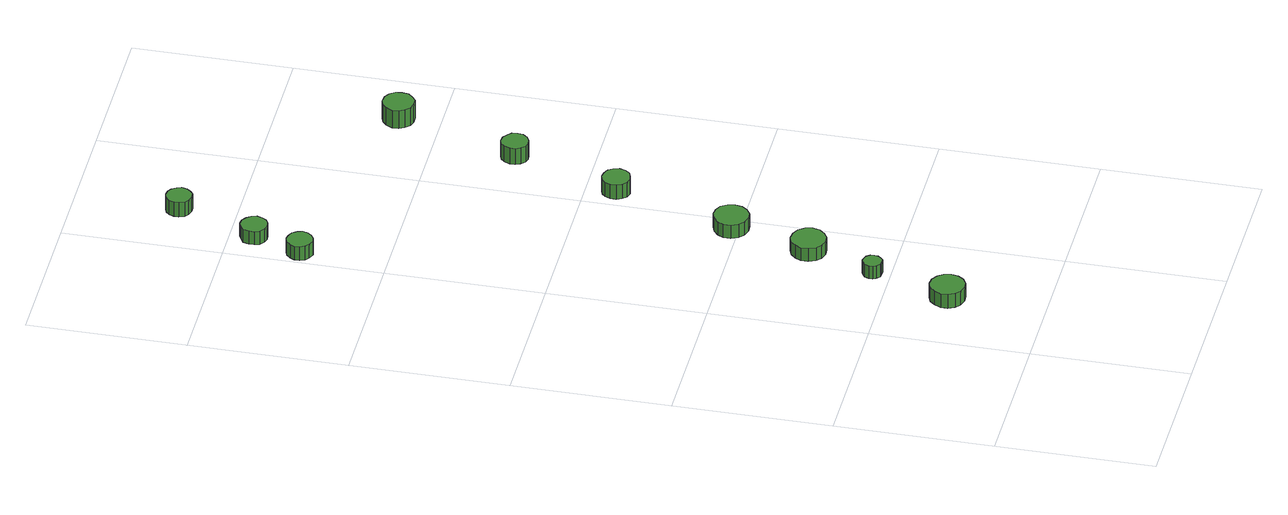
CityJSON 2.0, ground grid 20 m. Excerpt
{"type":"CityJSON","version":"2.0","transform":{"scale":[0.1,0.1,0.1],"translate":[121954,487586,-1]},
"CityObjects":{
"tree1":{"type":"SolitaryVegetationObject","attributes":{"function":"something"}},
"tree2":{"type":"SolitaryVegetationObject","attributes":{"function":"something"},"geometry":[{"type":"MultiSurface","lod":"1","boundaries":[[[0,1,2,3,4,5,6,7,8,9,10,11,12,13,14]],[[15,16,17,18,19,20,21,22,23,24,25,26,27,28,29]],[[0,29,28,1]],[[1,28,27,2]],[[2,27,26,3]],[[3,26,25,4]],[[4,25,24,5]],[[5,24,23,6]],[[6,23,22,7]],[[7,22,21,8]],[[8,21,20,9]],[[9,20,19,10]],[[10,19,18,11]],[[11,18,17,12]],[[12,17,16,13]],[[13,16,15,14]],[[14,15,29,0]]]}]},
"tree3":{"type":"SolitaryVegetationObject","attributes":{"function":"something"},"geometry":[{"type":"MultiSurface","lod":"1","boundaries":[[[30,31,32,33,34,35,36,37,38,39,40,41,42,43,44]],[[45,46,47,48,49,50,51,52,53,54,55,56,57,58,59]],[[30,59,58,31]],[[31,58,57,32]],[[32,57,56,33]],[[33,56,55,34]],[[34,55,54,35]],[[35,54,53,36]],[[36,53,52,37]],[[37,52,51,38]],[[38,51,50,39]],[[39,50,49,40]],[[40,49,48,41]],[[41,48,47,42]],[[42,47,46,43]],[[43,46,45,44]],[[44,45,59,30]]]}]},
"tree4":{"type":"SolitaryVegetationObject","attributes":{"function":"something"},"geometry":[{"type":"MultiSurface","lod":"1","boundaries":[[[60,61,62,63,64,65,66,67,68,69,70,71,72,73,74]],[[75,76,77,78,79,80,81,82,83,84,85,86,87,88,89]],[[60,89,88,61]],[[61,88,87,62]],[[62,87,86,63]],[[63,86,85,64]],[[64,85,84,65]],[[65,84,83,66]],[[66,83,82,67]],[[67,82,81,68]],[[68,81,80,69]],[[69,80,79,70]],[[70,79,78,71]],[[71,78,77,72]],[[72,77,76,73]],[[73,76,75,74]],[[74,75,89,60]]]}]},
"tree5":{"type":"SolitaryVegetationObject","attributes":{"function":"something"},"geometry":[{"type":"MultiSurface","lod":"1","boundaries":[[[90,91,92,93,94,95,96,97,98,99,100,101,102,103,104]],[[105,106,107,108,109,110,111,112,113,114,115,116,117,118,119]],[[90,119,118,91]],[[91,118,117,92]],[[92,117,116,93]],[[93,116,115,94]],[[94,115,114,95]],[[95,114,113,96]],[[96,113,112,97]],[[97,112,111,98]],[[98,111,110,99]],[[99,110,109,100]],[[100,109,108,101]],[[101,108,107,102]],[[102,107,106,103]],[[103,106,105,104]],[[104,105,119,90]]]}]},
"tree6":{"type":"SolitaryVegetationObject","attributes":{"function":"something"},"geometry":[{"type":"MultiSurface","lod":"1","boundaries":[[[120,121,122,123,124,125,126,127,128,129,130,131,132,133,134]],[[135,136,137,138,139,140,141,142,143,144,145,146,147,148,149]],[[120,149,148,121]],[[121,148,147,122]],[[122,147,146,123]],[[123,146,145,124]],[[124,145,144,125]],[[125,144,143,126]],[[126,143,142,127]],[[127,142,141,128]],[[128,141,140,129]],[[129,140,139,130]],[[130,139,138,131]],[[131,138,137,132]],[[132,137,136,133]],[[133,136,135,134]],[[134,135,149,120]]]}]},
"tree7":{"type":"SolitaryVegetationObject","attributes":{"function":"something"},"geometry":[{"type":"MultiSurface","lod":"1","boundaries":[[[150,151,152,153,154,155,156,157,158,159,160,161,162,163,164]],[[165,166,167,168,169,170,171,172,173,174,175,176,177,178,179]],[[150,179,178,151]],[[151,178,177,152]],[[152,177,176,153]],[[153,176,175,154]],[[154,175,174,155]],[[155,174,173,156]],[[156,173,172,157]],[[157,172,171,158]],[[158,171,170,159]],[[159,170,169,160]],[[160,169,168,161]],[[161,168,167,162]],[[162,167,166,163]],[[163,166,165,164]],[[164,165,179,150]]]}]},
"tree8":{"type":"SolitaryVegetationObject","attributes":{"function":"something"},"geometry":[{"type":"MultiSurface","lod":"1","boundaries":[[[180,181,182,183,184,185,186,187,188,189,190,191,192,193,194]],[[195,196,197,198,199,200,201,202,203,204,205,206,207,208,209]],[[180,209,208,181]],[[181,208,207,182]],[[182,207,206,183]],[[183,206,205,184]],[[184,205,204,185]],[[185,204,203,186]],[[186,203,202,187]],[[187,202,201,188]],[[188,201,200,189]],[[189,200,199,190]],[[190,199,198,191]],[[191,198,197,192]],[[192,197,196,193]],[[193,196,195,194]],[[194,195,209,180]]]}]},
"tree9":{"type":"SolitaryVegetationObject","attributes":{"function":"something"},"geometry":[{"type":"MultiSurface","lod":"1","boundaries":[[[210,211,212,213,214,215,216,217,218,219,220,221,222,223,224]],[[225,226,227,228,229,230,231,232,233,234,235,236,237,238,239]],[[210,239,238,211]],[[211,238,237,212]],[[212,237,236,213]],[[213,236,235,214]],[[214,235,234,215]],[[215,234,233,216]],[[216,233,232,217]],[[217,232,231,218]],[[218,231,230,219]],[[219,230,229,220]],[[220,229,228,221]],[[221,228,227,222]],[[222,227,226,223]],[[223,226,225,224]],[[224,225,239,210]]]}]},
"tree10":{"type":"SolitaryVegetationObject","attributes":{"function":"something"},"geometry":[{"type":"MultiSurface","lod":"1","boundaries":[[[240,241,242,243,244,245,246,247,248,249,250,251,252,253,254]],[[255,256,257,258,259,260,261,262,263,264,265,266,267,268,269]],[[240,269,268,241]],[[241,268,267,242]],[[242,267,266,243]],[[243,266,265,244]],[[244,265,264,245]],[[245,264,263,246]],[[246,263,262,247]],[[247,262,261,248]],[[248,261,260,249]],[[249,260,259,250]],[[250,259,258,251]],[[251,258,257,252]],[[252,257,256,253]],[[253,256,255,254]],[[254,255,269,240]]]}]},
"tree11":{"type":"SolitaryVegetationObject","attributes":{"function":"something"},"geometry":[{"type":"MultiSurface","lod":"1","boundaries":[[[270,271,272,273,274,275,276,277,278,279,280,281,282,283,284]],[[285,286,287,288,289,290,291,292,293,294,295,296,297,298,299]],[[270,299,298,271]],[[271,298,297,272]],[[272,297,296,273]],[[273,296,295,274]],[[274,295,294,275]],[[275,294,293,276]],[[276,293,292,277]],[[277,292,291,278]],[[278,291,290,279]],[[279,290,289,280]],[[280,289,288,281]],[[281,288,287,282]],[[282,287,286,283]],[[283,286,285,284]],[[284,285,299,270]]]}]}
},
"vertices":[
[117,123,26],[115,132,26],[110,139,26],[102,144,26],[93,145,26],[84,142,26],[78,136,26],[74,127,26],[74,118,26],[78,110,26],[84,104,26],[93,101,26],[102,102,26],[110,107,26],[115,114,26],[115,114,6],[110,107,6],[102,102,6],[93,101,6],[84,104,6],[78,110,6],[74,118,6],[74,127,6],[78,136,6],[84,142,6],[93,145,6],[102,144,6],[110,139,6],[115,132,6],[117,123,6],
[138,223,25],[137,228,25],[134,232,25],[130,234,25],[125,235,25],[120,233,25],[116,230,25],[114,225,25],[114,220,25],[116,216,25],[120,212,25],[125,211,25],[130,211,25],[134,214,25],[137,218,25],[137,218,7],[134,214,7],[130,211,7],[125,211,7],[120,212,7],[116,216,7],[114,220,7],[114,225,7],[116,230,7],[120,233,7],[125,235,7],[130,234,7],[134,232,7],[137,228,7],[138,223,7],
[177,308,26],[175,317,26],[169,325,26],[161,329,26],[152,330,26],[143,327,26],[137,321,26],[133,313,26],[133,304,26],[137,295,26],[143,289,26],[152,286,26],[161,287,26],[169,292,26],[175,299,26],[175,299,7],[169,292,7],[161,287,7],[152,286,7],[143,289,7],[137,295,7],[133,304,7],[133,313,7],[137,321,7],[143,327,7],[152,330,7],[161,329,7],[169,325,7],[175,317,7],[177,308,7],
[37,909,27],[35,915,27],[31,921,27],[25,924,27],[19,925,27],[12,923,27],[7,918,27],[4,912,27],[4,905,27],[7,899,27],[12,895,27],[19,892,27],[25,893,27],[31,897,27],[35,902,27],[35,902,7],[31,897,7],[25,893,7],[19,892,7],[12,895,7],[7,899,7],[4,905,7],[4,912,7],[7,918,7],[12,923,7],[19,925,7],[25,924,7],[31,921,7],[35,915,7],[37,909,7],
[205,410,26],[203,419,26],[198,427,26],[190,431,26],[181,432,26],[172,429,26],[165,423,26],[161,415,26],[161,406,26],[165,397,26],[172,391,26],[181,388,26],[190,389,26],[198,394,26],[203,401,26],[203,401,7],[198,394,7],[190,389,7],[181,388,7],[172,391,7],[165,397,7],[161,406,7],[161,415,7],[165,423,7],[172,429,7],[181,432,7],[190,431,7],[198,427,7],[203,419,7],[205,410,7],
[58,970,26],[56,977,26],[52,982,26],[46,986,26],[39,987,26],[33,984,26],[27,980,26],[25,973,26],[25,966,26],[27,960,26],[33,955,26],[39,953,26],[46,954,26],[52,957,26],[56,963,26],[56,963,7],[52,957,7],[46,954,7],[39,953,7],[33,955,7],[27,960,7],[25,966,7],[25,973,7],[27,980,7],[33,984,7],[39,987,7],[46,986,7],[52,982,7],[56,977,7],[58,970,7],
[247,562,28],[245,570,28],[241,576,28],[234,579,28],[227,580,28],[220,578,28],[215,573,28],[212,566,28],[212,559,28],[215,552,28],[220,547,28],[227,545,28],[234,546,28],[241,549,28],[245,555,28],[245,555,7],[241,549,7],[234,546,7],[227,545,7],[220,547,7],[215,552,7],[212,559,7],[212,566,7],[215,573,7],[220,578,7],[227,580,7],[234,579,7],[241,576,7],[245,570,7],[247,562,7],
[95,1071,28],[93,1077,28],[89,1083,28],[84,1086,28],[77,1087,28],[70,1085,28],[65,1080,28],[63,1074,28],[63,1068,28],[65,1061,28],[70,1057,28],[77,1055,28],[84,1055,28],[89,1059,28],[93,1064,28],[93,1064,7],[89,1059,7],[84,1055,7],[77,1055,7],[70,1057,7],[65,1061,7],[63,1068,7],[63,1074,7],[65,1080,7],[70,1085,7],[77,1087,7],[84,1086,7],[89,1083,7],[93,1077,7],[95,1071,7],
[291,698,30],[290,705,30],[285,710,30],[279,714,30],[272,715,30],[266,713,30],[261,708,30],[258,701,30],[258,694,30],[261,688,30],[266,683,30],[272,681,30],[279,682,30],[285,685,30],[290,691,30],[290,691,7],[285,685,7],[279,682,7],[272,681,7],[266,683,7],[261,688,7],[258,694,7],[258,701,7],[261,708,7],[266,713,7],[272,715,7],[279,714,7],[285,710,7],[290,705,7],[291,698,7],
[341,852,33],[340,860,33],[335,867,33],[328,871,33],[319,872,33],[312,869,33],[306,864,33],[302,856,33],[302,848,33],[306,841,33],[312,835,33],[319,833,33],[328,833,33],[335,838,33],[340,844,33],[340,844,7],[335,838,7],[328,833,7],[319,833,7],[312,835,7],[306,841,7],[302,848,7],[302,856,7],[306,864,7],[312,869,7],[319,872,7],[328,871,7],[335,867,7],[340,860,7],[341,852,7]
]}
